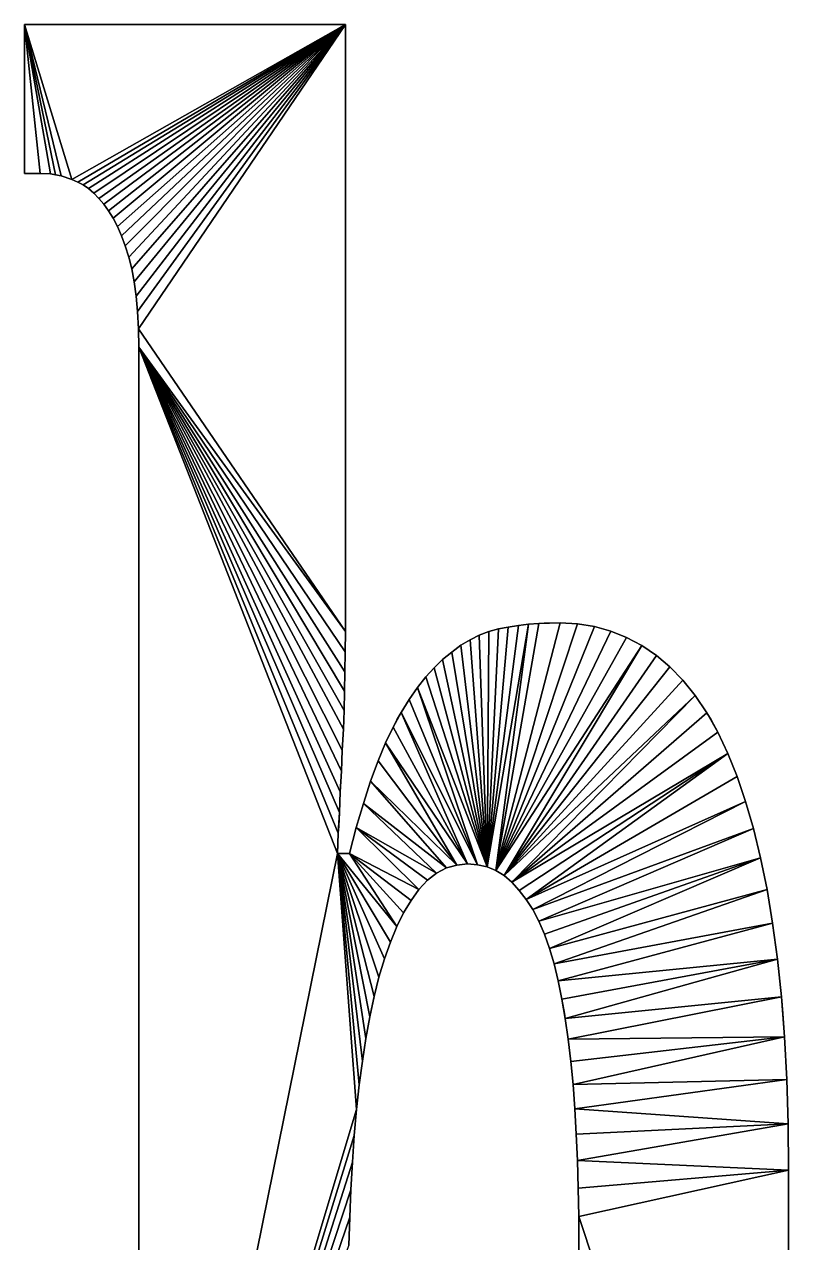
# Model space of a CAD drawing. Extents: x -29.1 to 29.1, y -25 to 25.
# Drawn here: x -12.053 to -9.387, y 6.368 to 10.619 of the extents above; entities that cross this region are included whole.
import ezdxf

# ---------------------------------------------------------------- set-up
doc = ezdxf.new("R2010")
doc.units = 0
doc.header["$MEASUREMENT"] = 0
doc.layers.add('ConstrLine', color=7, linetype='Continuous')
doc.layers.add('ObjLayer', color=2, linetype='Continuous')

msp = doc.modelspace()

# ---------------------------------------------------------------- linework, layer by layer
at = {"layer": 'ConstrLine'}
for points in [[(-10.933, 10.619, 5), (-12.053, 10.619, 5), (-11.887, 10.078, 5)], [(-11.944, 10.094, 5), (-12.053, 10.619, 5), (-11.962, 10.097, 5)], [(-12.053, 10.619, 5), (-12.053, 10.099, 5), (-11.998, 10.099, 5)], [(-11.998, 10.099, 5), (-11.962, 10.097, 5), (-12.053, 10.619, 5)], [(-11.944, 10.094, 5), (-11.925, 10.09, 5), (-12.053, 10.619, 5)], [(-11.925, 10.09, 5), (-11.887, 10.078, 5), (-12.053, 10.619, 5)], [(-12.053, 10.619, 4), (-12.053, 10.619, 5), (-10.933, 10.619, 5)], [(-12.053, 10.619, 4), (-10.933, 10.619, 5), (-10.933, 10.619, 4)], [(-12.053, 10.619, 4), (-12.053, 10.099, 4), (-12.053, 10.619, 5)], [(-12.053, 10.099, 4), (-12.053, 10.099, 5), (-12.053, 10.619, 5)], [(-11.887, 10.078, 5), (-11.867, 10.069, 5), (-10.933, 10.619, 5)], [(-11.848, 10.059, 5), (-10.933, 10.619, 5), (-11.867, 10.069, 5)], [(-11.848, 10.059, 5), (-11.829, 10.046, 5), (-10.933, 10.619, 5)], [(-11.811, 10.03, 5), (-10.933, 10.619, 5), (-11.829, 10.046, 5)], [(-11.793, 10.012, 5), (-10.933, 10.619, 5), (-11.811, 10.03, 5)], [(-11.793, 10.012, 5), (-11.776, 9.992, 5), (-10.933, 10.619, 5)], [(-11.759, 9.969, 5), (-10.933, 10.619, 5), (-11.776, 9.992, 5)], [(-11.743, 9.943, 5), (-10.933, 10.619, 5), (-11.759, 9.969, 5)], [(-11.743, 9.943, 5), (-11.728, 9.914, 5), (-10.933, 10.619, 5)], [(-11.728, 9.914, 5), (-11.714, 9.881, 5), (-10.933, 10.619, 5)], [(-11.714, 9.881, 5), (-11.701, 9.846, 5), (-10.933, 10.619, 5)], [(-11.701, 9.846, 5), (-11.689, 9.807, 5), (-10.933, 10.619, 5)], [(-11.689, 9.807, 5), (-11.678, 9.766, 5), (-10.933, 10.619, 5)], [(-11.678, 9.766, 5), (-11.67, 9.721, 5), (-10.933, 10.619, 5)], [(-11.67, 9.721, 5), (-11.663, 9.671, 5), (-10.933, 10.619, 5)], [(-11.663, 9.671, 5), (-11.658, 9.617, 5), (-10.933, 10.619, 5)], [(-11.658, 9.617, 5), (-11.655, 9.557, 5), (-10.933, 10.619, 5)], [(-10.933, 8.501, 5), (-10.933, 10.619, 5), (-11.655, 9.557, 5)], [(-10.933, 8.501, 4), (-10.933, 10.619, 4), (-10.933, 8.501, 5)], [(-10.933, 10.619, 5), (-10.933, 8.501, 5), (-10.933, 10.619, 4)], [(-12.053, 10.099, 4), (-11.998, 10.099, 4), (-11.998, 10.099, 5)], [(-12.053, 10.099, 4), (-11.998, 10.099, 5), (-12.053, 10.099, 5)], [(-11.998, 10.099, 4), (-11.962, 10.097, 4), (-11.962, 10.097, 5)], [(-11.998, 10.099, 4), (-11.962, 10.097, 5), (-11.998, 10.099, 5)], [(-11.962, 10.097, 4), (-11.944, 10.094, 4), (-11.944, 10.094, 5)], [(-11.962, 10.097, 4), (-11.944, 10.094, 5), (-11.962, 10.097, 5)], [(-11.944, 10.094, 4), (-11.925, 10.09, 4), (-11.925, 10.09, 5)], [(-11.944, 10.094, 4), (-11.925, 10.09, 5), (-11.944, 10.094, 5)], [(-11.925, 10.09, 4), (-11.887, 10.078, 4), (-11.887, 10.078, 5)], [(-11.925, 10.09, 4), (-11.887, 10.078, 5), (-11.925, 10.09, 5)], [(-11.887, 10.078, 4), (-11.867, 10.069, 4), (-11.867, 10.069, 5)], [(-11.887, 10.078, 4), (-11.867, 10.069, 5), (-11.887, 10.078, 5)], [(-11.867, 10.069, 4), (-11.848, 10.059, 4), (-11.848, 10.059, 5)], [(-11.867, 10.069, 4), (-11.848, 10.059, 5), (-11.867, 10.069, 5)], [(-11.848, 10.059, 4), (-11.829, 10.046, 4), (-11.829, 10.046, 5)], [(-11.848, 10.059, 4), (-11.829, 10.046, 5), (-11.848, 10.059, 5)], [(-11.829, 10.046, 4), (-11.811, 10.03, 4), (-11.811, 10.03, 5)], [(-11.829, 10.046, 4), (-11.811, 10.03, 5), (-11.829, 10.046, 5)], [(-11.811, 10.03, 4), (-11.793, 10.012, 4), (-11.793, 10.012, 5)], [(-11.811, 10.03, 4), (-11.793, 10.012, 5), (-11.811, 10.03, 5)], [(-11.793, 10.012, 4), (-11.776, 9.992, 4), (-11.776, 9.992, 5)], [(-11.793, 10.012, 4), (-11.776, 9.992, 5), (-11.793, 10.012, 5)], [(-11.776, 9.992, 4), (-11.759, 9.969, 4), (-11.759, 9.969, 5)], [(-11.776, 9.992, 4), (-11.759, 9.969, 5), (-11.776, 9.992, 5)], [(-11.759, 9.969, 4), (-11.743, 9.943, 4), (-11.743, 9.943, 5)], [(-11.759, 9.969, 4), (-11.743, 9.943, 5), (-11.759, 9.969, 5)], [(-11.743, 9.943, 4), (-11.728, 9.914, 4), (-11.728, 9.914, 5)], [(-11.743, 9.943, 4), (-11.728, 9.914, 5), (-11.743, 9.943, 5)], [(-11.728, 9.914, 4), (-11.714, 9.881, 4), (-11.714, 9.881, 5)], [(-11.728, 9.914, 4), (-11.714, 9.881, 5), (-11.728, 9.914, 5)], [(-11.714, 9.881, 4), (-11.701, 9.846, 4), (-11.701, 9.846, 5)], [(-11.714, 9.881, 4), (-11.701, 9.846, 5), (-11.714, 9.881, 5)], [(-11.701, 9.846, 4), (-11.689, 9.807, 4), (-11.689, 9.807, 5)], [(-11.701, 9.846, 4), (-11.689, 9.807, 5), (-11.701, 9.846, 5)], [(-11.689, 9.807, 4), (-11.678, 9.766, 4), (-11.678, 9.766, 5)], [(-11.689, 9.807, 4), (-11.678, 9.766, 5), (-11.689, 9.807, 5)], [(-11.678, 9.766, 4), (-11.67, 9.721, 4), (-11.67, 9.721, 5)], [(-11.678, 9.766, 4), (-11.67, 9.721, 5), (-11.678, 9.766, 5)], [(-11.67, 9.721, 4), (-11.663, 9.671, 4), (-11.663, 9.671, 5)], [(-11.67, 9.721, 4), (-11.663, 9.671, 5), (-11.67, 9.721, 5)], [(-11.663, 9.671, 4), (-11.658, 9.617, 4), (-11.658, 9.617, 5)], [(-11.663, 9.671, 4), (-11.658, 9.617, 5), (-11.663, 9.671, 5)], [(-11.658, 9.617, 4), (-11.655, 9.557, 4), (-11.655, 9.557, 5)], [(-11.658, 9.617, 4), (-11.655, 9.557, 5), (-11.658, 9.617, 5)], [(-11.655, 9.557, 5), (-11.654, 9.493, 5), (-10.933, 8.501, 5)], [(-11.655, 9.557, 4), (-11.654, 9.493, 4), (-11.654, 9.493, 5)], [(-11.655, 9.557, 4), (-11.654, 9.493, 5), (-11.655, 9.557, 5)], [(-10.934, 8.43, 5), (-10.933, 8.501, 5), (-11.654, 9.493, 5)], [(-11.654, 4.304, 5), (-10.961, 7.726, 5), (-11.654, 9.493, 5)], [(-10.935, 8.36, 5), (-10.934, 8.43, 5), (-11.654, 9.493, 5)], [(-10.936, 8.292, 5), (-10.935, 8.36, 5), (-11.654, 9.493, 5)], [(-10.944, 8.087, 5), (-10.94, 8.16, 5), (-11.654, 9.493, 5)], [(-10.94, 8.16, 5), (-10.938, 8.225, 5), (-11.654, 9.493, 5)], [(-10.938, 8.225, 5), (-10.936, 8.292, 5), (-11.654, 9.493, 5)], [(-10.958, 7.797, 5), (-10.954, 7.869, 5), (-11.654, 9.493, 5)], [(-10.954, 7.869, 5), (-10.951, 7.941, 5), (-11.654, 9.493, 5)], [(-10.951, 7.941, 5), (-10.947, 8.014, 5), (-11.654, 9.493, 5)], [(-10.947, 8.014, 5), (-10.944, 8.087, 5), (-11.654, 9.493, 5)], [(-10.958, 7.797, 5), (-11.654, 9.493, 5), (-10.961, 7.726, 5)], [(-11.654, 9.493, 4), (-11.654, 4.304, 4), (-11.654, 9.493, 5)], [(-11.654, 4.304, 4), (-11.654, 4.304, 5), (-11.654, 9.493, 5)], [(-10.294, 8.526, 5), (-10.329, 8.522, 5), (-10.439, 7.68, 5)], [(-10.439, 7.68, 5), (-10.408, 7.667, 5), (-10.294, 8.526, 5)], [(-10.329, 8.522, 5), (-10.365, 8.516, 5), (-10.439, 7.68, 5)], [(-10.365, 8.516, 5), (-10.399, 8.51, 5), (-10.439, 7.68, 5)], [(-10.399, 8.51, 5), (-10.433, 8.501, 5), (-10.439, 7.68, 5)], [(-10.399, 8.51, 5), (-10.399, 8.51, 4), (-10.433, 8.501, 5)], [(-10.433, 8.501, 4), (-10.433, 8.501, 5), (-10.399, 8.51, 4)], [(-10.123, 8.528, 5), (-10.184, 8.531, 5), (-10.408, 7.667, 5)], [(-10.184, 8.531, 5), (-10.258, 8.529, 5), (-10.408, 7.667, 5)], [(-10.258, 8.529, 5), (-10.294, 8.526, 5), (-10.408, 7.667, 5)], [(-10.123, 8.528, 5), (-10.408, 7.667, 5), (-10.064, 8.518, 5)], [(-10.064, 8.518, 5), (-10.408, 7.667, 5), (-10.007, 8.502, 5)], [(-10.007, 8.502, 5), (-10.408, 7.667, 5), (-9.952, 8.48, 5)], [(-10.365, 8.516, 4), (-10.399, 8.51, 4), (-10.365, 8.516, 5)], [(-10.399, 8.51, 5), (-10.365, 8.516, 5), (-10.399, 8.51, 4)], [(-10.329, 8.522, 5), (-10.329, 8.522, 4), (-10.365, 8.516, 5)], [(-10.365, 8.516, 4), (-10.365, 8.516, 5), (-10.329, 8.522, 4)], [(-10.329, 8.522, 5), (-10.294, 8.526, 5), (-10.329, 8.522, 4)], [(-10.329, 8.522, 4), (-10.294, 8.526, 5), (-10.294, 8.526, 4)], [(-10.294, 8.526, 5), (-10.258, 8.529, 5), (-10.258, 8.529, 4)], [(-10.294, 8.526, 4), (-10.294, 8.526, 5), (-10.258, 8.529, 4)], [(-10.258, 8.529, 5), (-10.184, 8.531, 5), (-10.24, 8.5295, 4)], [(-10.258, 8.529, 5), (-10.24, 8.5295, 4), (-10.258, 8.529, 4)], [(-10.184, 8.531, 4), (-10.24, 8.5295, 4), (-10.184, 8.531, 5)], [(-10.184, 8.531, 4), (-10.184, 8.531, 5), (-10.123, 8.528, 5)], [(-10.184, 8.531, 4), (-10.123, 8.528, 5), (-10.123, 8.528, 4)], [(-10.123, 8.528, 4), (-10.123, 8.528, 5), (-10.064, 8.518, 5)], [(-10.123, 8.528, 4), (-10.064, 8.518, 5), (-10.064, 8.518, 4)], [(-10.064, 8.518, 4), (-10.064, 8.518, 5), (-10.007, 8.502, 5)], [(-10.064, 8.518, 4), (-10.007, 8.502, 5), (-10.007, 8.502, 4)], [(-10.007, 8.502, 4), (-10.007, 8.502, 5), (-9.952, 8.48, 5)], [(-10.007, 8.502, 4), (-9.952, 8.48, 5), (-9.952, 8.48, 4)], [(-10.933, 8.501, 4), (-10.933, 8.501, 5), (-10.934, 8.43, 5)], [(-10.933, 8.501, 4), (-10.934, 8.43, 5), (-10.934, 8.43, 4)], [(-10.498, 8.472, 5), (-10.53, 8.453, 5), (-10.439, 7.68, 5)], [(-10.498, 8.472, 5), (-10.498, 8.472, 4), (-10.53, 8.453, 5)], [(-10.53, 8.453, 4), (-10.53, 8.453, 5), (-10.498, 8.472, 4)], [(-10.466, 8.488, 5), (-10.498, 8.472, 5), (-10.439, 7.68, 5)], [(-10.466, 8.488, 5), (-10.496, 8.473, 4), (-10.498, 8.472, 5)], [(-10.498, 8.472, 4), (-10.498, 8.472, 5), (-10.496, 8.473, 4)], [(-10.496, 8.473, 4), (-10.466, 8.488, 5), (-10.466, 8.488, 4)], [(-10.433, 8.501, 5), (-10.466, 8.488, 5), (-10.439, 7.68, 5)], [(-10.433, 8.501, 4), (-10.466, 8.488, 4), (-10.433, 8.501, 5)], [(-10.466, 8.488, 5), (-10.433, 8.501, 5), (-10.466, 8.488, 4)], [(-9.952, 8.48, 5), (-10.408, 7.667, 5), (-9.899, 8.452, 5)], [(-9.952, 8.48, 4), (-9.952, 8.48, 5), (-9.899, 8.452, 5)], [(-9.952, 8.48, 4), (-9.899, 8.452, 5), (-9.899, 8.452, 4)], [(-10.934, 8.43, 4), (-10.934, 8.43, 5), (-10.935, 8.36, 5)], [(-10.934, 8.43, 4), (-10.935, 8.36, 5), (-10.935, 8.36, 4)], [(-10.562, 8.429, 5), (-10.594, 8.403, 5), (-10.439, 7.68, 5)], [(-10.562, 8.429, 5), (-10.562, 8.429, 4), (-10.594, 8.403, 5)], [(-10.594, 8.403, 4), (-10.594, 8.403, 5), (-10.562, 8.429, 4)], [(-10.53, 8.453, 5), (-10.562, 8.429, 5), (-10.439, 7.68, 5)], [(-10.562, 8.429, 4), (-10.562, 8.429, 5), (-10.53, 8.453, 5)], [(-10.562, 8.429, 4), (-10.53, 8.453, 5), (-10.53, 8.453, 4)], [(-10.379, 7.649, 5), (-9.899, 8.452, 5), (-10.408, 7.667, 5)], [(-9.899, 8.452, 5), (-10.379, 7.649, 5), (-9.848, 8.417, 5)], [(-9.848, 8.417, 5), (-10.379, 7.649, 5), (-9.801, 8.378, 5)], [(-9.899, 8.452, 4), (-9.899, 8.452, 5), (-9.848, 8.417, 5)], [(-9.899, 8.452, 4), (-9.848, 8.417, 5), (-9.848, 8.417, 4)], [(-9.848, 8.417, 4), (-9.848, 8.417, 5), (-9.801, 8.378, 5)], [(-9.848, 8.417, 4), (-9.801, 8.378, 5), (-9.801, 8.378, 4)], [(-10.623, 8.374, 5), (-10.653, 8.342, 5), (-10.439, 7.68, 5)], [(-10.623, 8.374, 5), (-10.653, 8.342, 4), (-10.653, 8.342, 5)], [(-10.623, 8.374, 4), (-10.653, 8.342, 4), (-10.623, 8.374, 5)], [(-10.594, 8.403, 5), (-10.623, 8.374, 5), (-10.439, 7.68, 5)], [(-10.623, 8.374, 5), (-10.594, 8.403, 5), (-10.594, 8.403, 4)], [(-10.623, 8.374, 5), (-10.594, 8.403, 4), (-10.623, 8.374, 4)], [(-9.801, 8.378, 5), (-10.379, 7.649, 5), (-9.756, 8.331, 5)], [(-9.801, 8.378, 4), (-9.801, 8.378, 5), (-9.756, 8.331, 5)], [(-9.801, 8.378, 4), (-9.756, 8.331, 5), (-9.756, 8.331, 4)], [(-10.935, 8.36, 4), (-10.935, 8.36, 5), (-10.936, 8.292, 5)], [(-10.935, 8.36, 4), (-10.936, 8.292, 5), (-10.936, 8.292, 4)], [(-10.653, 8.342, 5), (-10.682, 8.305, 5), (-10.439, 7.68, 5)], [(-10.682, 8.305, 5), (-10.653, 8.342, 5), (-10.682, 8.305, 4)], [(-10.653, 8.342, 5), (-10.653, 8.342, 4), (-10.682, 8.305, 4)], [(-9.756, 8.331, 5), (-10.379, 7.649, 5), (-9.713, 8.278, 5)], [(-9.756, 8.331, 4), (-9.756, 8.331, 5), (-9.713, 8.278, 5)], [(-9.756, 8.331, 4), (-9.713, 8.278, 5), (-9.713, 8.278, 4)], [(-10.936, 8.292, 4), (-10.936, 8.292, 5), (-10.938, 8.225, 5)], [(-10.936, 8.292, 4), (-10.938, 8.225, 5), (-10.938, 8.225, 4)], [(-10.682, 8.305, 5), (-10.711, 8.263, 5), (-10.472, 7.687, 5)], [(-10.682, 8.305, 4), (-10.711, 8.263, 5), (-10.682, 8.305, 5)], [(-10.711, 8.263, 5), (-10.682, 8.305, 4), (-10.711, 8.263, 4)], [(-10.472, 7.687, 5), (-10.439, 7.68, 5), (-10.682, 8.305, 5)], [(-10.711, 8.263, 5), (-10.739, 8.218, 5), (-10.472, 7.687, 5)], [(-10.711, 8.263, 5), (-10.711, 8.263, 4), (-10.739, 8.218, 5)], [(-10.711, 8.263, 4), (-10.739, 8.218, 4), (-10.739, 8.218, 5)], [(-10.379, 7.649, 5), (-10.352, 7.626, 5), (-9.713, 8.278, 5)], [(-9.672, 8.217, 5), (-9.713, 8.278, 5), (-10.352, 7.626, 5)], [(-9.713, 8.278, 4), (-9.713, 8.278, 5), (-9.672, 8.217, 5)], [(-9.713, 8.278, 4), (-9.672, 8.217, 5), (-9.672, 8.217, 4)], [(-10.938, 8.225, 5), (-10.94, 8.16, 5), (-10.939, 8.192, 4)], [(-10.938, 8.225, 4), (-10.938, 8.225, 5), (-10.939, 8.192, 4)], [(-10.739, 8.218, 5), (-10.767, 8.167, 5), (-10.507, 7.69, 5)], [(-10.739, 8.218, 5), (-10.7533, 8.192, 4), (-10.767, 8.167, 5)], [(-10.739, 8.218, 4), (-10.7533, 8.192, 4), (-10.739, 8.218, 5)], [(-10.752, 8.1943, 4), (-10.7533, 8.192, 4), (-10.739, 8.218, 4)], [(-10.7533, 8.192, 4), (-10.752, 8.1943, 4), (-10.739, 8.218, 4)], [(-10.507, 7.69, 5), (-10.472, 7.687, 5), (-10.739, 8.218, 5)], [(-9.634, 8.15, 5), (-9.672, 8.217, 5), (-10.352, 7.626, 5)], [(-9.672, 8.217, 4), (-9.672, 8.217, 5), (-9.6578, 8.192, 4)], [(-9.672, 8.217, 5), (-9.634, 8.15, 5), (-9.6578, 8.192, 4)], [(-10.94, 8.16, 4), (-10.939, 8.192, 4), (-10.94, 8.16, 5)], [(-10.767, 8.167, 5), (-10.793, 8.112, 5), (-10.507, 7.69, 5)], [(-10.767, 8.167, 4), (-10.793, 8.112, 4), (-10.793, 8.112, 5)], [(-10.767, 8.167, 4), (-10.793, 8.112, 5), (-10.767, 8.167, 5)], [(-10.767, 8.167, 4), (-10.767, 8.167, 5), (-10.7533, 8.192, 4)], [(-9.634, 8.15, 4), (-9.6578, 8.192, 4), (-9.634, 8.15, 5)], [(-10.94, 8.16, 4), (-10.94, 8.16, 5), (-10.944, 8.087, 5)], [(-10.94, 8.16, 4), (-10.944, 8.087, 5), (-10.944, 8.087, 4)], [(-9.599, 8.075, 5), (-9.634, 8.15, 5), (-10.352, 7.626, 5)], [(-9.634, 8.15, 4), (-9.634, 8.15, 5), (-9.599, 8.075, 5)], [(-9.634, 8.15, 4), (-9.599, 8.075, 5), (-9.599, 8.075, 4)], [(-10.944, 8.087, 4), (-10.944, 8.087, 5), (-10.947, 8.014, 5)], [(-10.944, 8.087, 4), (-10.947, 8.014, 5), (-10.947, 8.014, 4)], [(-10.793, 8.112, 5), (-10.819, 8.049, 5), (-10.545, 7.686, 5)], [(-10.793, 8.112, 4), (-10.819, 8.049, 4), (-10.819, 8.049, 5)], [(-10.793, 8.112, 4), (-10.819, 8.049, 5), (-10.793, 8.112, 5)], [(-10.545, 7.686, 5), (-10.507, 7.69, 5), (-10.793, 8.112, 5)], [(-10.819, 8.049, 5), (-10.845, 7.979, 5), (-10.545, 7.686, 5)], [(-10.819, 8.049, 4), (-10.845, 7.979, 4), (-10.845, 7.979, 5)], [(-10.819, 8.049, 4), (-10.845, 7.979, 5), (-10.819, 8.049, 5)], [(-10.352, 7.626, 5), (-10.327, 7.597, 5), (-9.599, 8.075, 5)], [(-10.327, 7.597, 5), (-10.302, 7.566, 5), (-9.599, 8.075, 5)], [(-9.566, 7.995, 5), (-9.599, 8.075, 5), (-10.302, 7.566, 5)], [(-9.599, 8.075, 4), (-9.599, 8.075, 5), (-9.566, 7.995, 5)], [(-9.599, 8.075, 4), (-9.566, 7.995, 5), (-9.566, 7.995, 4)], [(-10.947, 8.014, 4), (-10.947, 8.014, 5), (-10.951, 7.941, 5)], [(-10.947, 8.014, 4), (-10.951, 7.941, 5), (-10.951, 7.941, 4)], [(-9.537, 7.908, 5), (-9.566, 7.995, 5), (-10.302, 7.566, 5)], [(-9.566, 7.995, 4), (-9.566, 7.995, 5), (-9.537, 7.908, 5)], [(-9.566, 7.995, 4), (-9.537, 7.908, 5), (-9.537, 7.908, 4)], [(-10.845, 7.979, 5), (-10.87, 7.901, 5), (-10.581, 7.676, 5)], [(-10.845, 7.979, 4), (-10.87, 7.901, 4), (-10.87, 7.901, 5)], [(-10.845, 7.979, 4), (-10.87, 7.901, 5), (-10.845, 7.979, 5)], [(-10.581, 7.676, 5), (-10.545, 7.686, 5), (-10.845, 7.979, 5)], [(-10.951, 7.941, 4), (-10.951, 7.941, 5), (-10.954, 7.869, 5)], [(-10.951, 7.941, 4), (-10.954, 7.869, 5), (-10.954, 7.869, 4)], [(-10.302, 7.566, 5), (-10.279, 7.531, 5), (-9.537, 7.908, 5)], [(-9.509, 7.813, 5), (-9.537, 7.908, 5), (-10.279, 7.531, 5)], [(-9.537, 7.908, 4), (-9.537, 7.908, 5), (-9.509, 7.813, 5)], [(-9.537, 7.908, 4), (-9.509, 7.813, 5), (-9.509, 7.813, 4)], [(-10.958, 7.797, 5), (-10.9566, 7.8216, 4), (-10.954, 7.869, 5)], [(-10.954, 7.869, 4), (-10.954, 7.869, 5), (-10.9566, 7.8216, 4)], [(-10.87, 7.901, 5), (-10.895, 7.817, 5), (-10.615, 7.658, 5)], [(-10.87, 7.901, 4), (-10.895, 7.817, 4), (-10.895, 7.817, 5)], [(-10.87, 7.901, 4), (-10.895, 7.817, 5), (-10.87, 7.901, 5)], [(-10.615, 7.658, 5), (-10.581, 7.676, 5), (-10.87, 7.901, 5)], [(-10.958, 7.797, 5), (-10.958, 7.797, 4), (-10.9566, 7.8216, 4)], [(-10.958, 7.797, 5), (-10.961, 7.726, 5), (-10.9596, 7.7596, 4)], [(-10.958, 7.797, 4), (-10.958, 7.797, 5), (-10.9596, 7.7596, 4)], [(-10.919, 7.726, 5), (-10.677, 7.601, 5), (-10.895, 7.817, 5)], [(-10.895, 7.817, 4), (-10.919, 7.726, 4), (-10.919, 7.726, 5)], [(-10.895, 7.817, 4), (-10.919, 7.726, 5), (-10.895, 7.817, 5)], [(-10.677, 7.601, 5), (-10.647, 7.633, 5), (-10.895, 7.817, 5)], [(-10.647, 7.633, 5), (-10.615, 7.658, 5), (-10.895, 7.817, 5)], [(-10.279, 7.531, 5), (-10.258, 7.49, 5), (-9.509, 7.813, 5)], [(-9.485, 7.711, 5), (-9.509, 7.813, 5), (-10.258, 7.49, 5)], [(-9.509, 7.813, 4), (-9.509, 7.813, 5), (-9.485, 7.711, 5)], [(-9.509, 7.813, 4), (-9.485, 7.711, 5), (-9.485, 7.711, 4)], [(-10.961, 7.726, 4), (-10.9596, 7.7596, 4), (-10.961, 7.726, 5)], [(-10.961, 7.726, 5), (-11.654, 4.304, 5), (-10.894, 6.833, 5)], [(-10.919, 7.726, 5), (-10.961, 7.726, 5), (-10.754, 7.471, 5)], [(-10.776, 7.417, 5), (-10.754, 7.471, 5), (-10.961, 7.726, 5)], [(-10.797, 7.359, 5), (-10.776, 7.417, 5), (-10.961, 7.726, 5)], [(-10.862, 7.081, 5), (-10.848, 7.156, 5), (-10.961, 7.726, 5)], [(-10.848, 7.156, 5), (-10.833, 7.227, 5), (-10.961, 7.726, 5)], [(-10.833, 7.227, 5), (-10.816, 7.295, 5), (-10.961, 7.726, 5)], [(-10.816, 7.295, 5), (-10.797, 7.359, 5), (-10.961, 7.726, 5)], [(-10.874, 7.002, 5), (-10.862, 7.081, 5), (-10.961, 7.726, 5)], [(-10.885, 6.919, 5), (-10.874, 7.002, 5), (-10.961, 7.726, 5)], [(-10.894, 6.833, 5), (-10.885, 6.919, 5), (-10.961, 7.726, 5)], [(-10.961, 7.726, 4), (-10.961, 7.726, 5), (-10.919, 7.726, 4)], [(-10.961, 7.726, 5), (-10.919, 7.726, 5), (-10.919, 7.726, 4)], [(-10.704, 7.562, 5), (-10.677, 7.601, 5), (-10.919, 7.726, 5)], [(-10.73, 7.519, 5), (-10.704, 7.562, 5), (-10.919, 7.726, 5)], [(-10.73, 7.519, 5), (-10.919, 7.726, 5), (-10.754, 7.471, 5)], [(-10.258, 7.49, 5), (-10.239, 7.445, 5), (-9.485, 7.711, 5)], [(-10.239, 7.445, 5), (-10.221, 7.395, 5), (-9.485, 7.711, 5)], [(-9.462, 7.601, 5), (-9.485, 7.711, 5), (-10.221, 7.395, 5)], [(-9.485, 7.711, 4), (-9.485, 7.711, 5), (-9.462, 7.601, 5)], [(-9.485, 7.711, 4), (-9.462, 7.601, 5), (-9.462, 7.601, 4)], [(-10.647, 7.633, 4), (-10.615, 7.658, 4), (-10.615, 7.658, 5)], [(-10.647, 7.633, 4), (-10.615, 7.658, 5), (-10.647, 7.633, 5)], [(-10.615, 7.658, 4), (-10.581, 7.676, 4), (-10.581, 7.676, 5)], [(-10.615, 7.658, 4), (-10.581, 7.676, 5), (-10.615, 7.658, 5)], [(-10.5666, 7.68, 4), (-10.545, 7.686, 5), (-10.581, 7.676, 5)], [(-10.581, 7.676, 4), (-10.5666, 7.68, 4), (-10.581, 7.676, 5)], [(-10.5666, 7.68, 4), (-10.545, 7.686, 4), (-10.545, 7.686, 5)], [(-10.545, 7.686, 4), (-10.507, 7.69, 4), (-10.507, 7.69, 5)], [(-10.545, 7.686, 4), (-10.507, 7.69, 5), (-10.545, 7.686, 5)], [(-10.507, 7.69, 4), (-10.472, 7.687, 4), (-10.472, 7.687, 5)], [(-10.507, 7.69, 4), (-10.472, 7.687, 5), (-10.507, 7.69, 5)], [(-10.472, 7.687, 4), (-10.439, 7.68, 4), (-10.439, 7.68, 5)], [(-10.472, 7.687, 4), (-10.439, 7.68, 5), (-10.472, 7.687, 5)], [(-10.439, 7.68, 4), (-10.408, 7.667, 4), (-10.408, 7.667, 5)], [(-10.439, 7.68, 4), (-10.408, 7.667, 5), (-10.439, 7.68, 5)], [(-10.408, 7.667, 4), (-10.379, 7.649, 4), (-10.379, 7.649, 5)], [(-10.408, 7.667, 4), (-10.379, 7.649, 5), (-10.408, 7.667, 5)], [(-10.647, 7.633, 4), (-10.647, 7.633, 5), (-10.677, 7.601, 5)], [(-10.647, 7.633, 4), (-10.677, 7.601, 5), (-10.677, 7.601, 4)], [(-10.379, 7.649, 4), (-10.352, 7.626, 4), (-10.352, 7.626, 5)], [(-10.379, 7.649, 4), (-10.352, 7.626, 5), (-10.379, 7.649, 5)], [(-10.352, 7.626, 4), (-10.327, 7.597, 4), (-10.327, 7.597, 5)], [(-10.352, 7.626, 4), (-10.327, 7.597, 5), (-10.352, 7.626, 5)], [(-10.677, 7.601, 4), (-10.677, 7.601, 5), (-10.704, 7.562, 5)], [(-10.677, 7.601, 4), (-10.704, 7.562, 5), (-10.704, 7.562, 4)], [(-10.327, 7.597, 4), (-10.302, 7.566, 4), (-10.302, 7.566, 5)], [(-10.327, 7.597, 4), (-10.302, 7.566, 5), (-10.327, 7.597, 5)], [(-10.302, 7.566, 4), (-10.279, 7.531, 4), (-10.279, 7.531, 5)], [(-10.302, 7.566, 4), (-10.279, 7.531, 5), (-10.302, 7.566, 5)], [(-10.221, 7.395, 5), (-10.205, 7.341, 5), (-9.462, 7.601, 5)], [(-9.443, 7.483, 5), (-9.462, 7.601, 5), (-10.205, 7.341, 5)], [(-9.462, 7.601, 4), (-9.462, 7.601, 5), (-9.443, 7.483, 5)], [(-9.462, 7.601, 4), (-9.443, 7.483, 5), (-9.443, 7.483, 4)], [(-10.704, 7.562, 4), (-10.704, 7.562, 5), (-10.73, 7.519, 5)], [(-10.704, 7.562, 4), (-10.73, 7.519, 5), (-10.73, 7.519, 4)], [(-10.279, 7.531, 4), (-10.258, 7.49, 4), (-10.258, 7.49, 5)], [(-10.279, 7.531, 4), (-10.258, 7.49, 5), (-10.279, 7.531, 5)], [(-10.73, 7.519, 5), (-10.754, 7.471, 5), (-10.752, 7.475, 4)], [(-10.73, 7.519, 4), (-10.73, 7.519, 5), (-10.752, 7.475, 4)], [(-10.258, 7.49, 4), (-10.24, 7.4474, 4), (-10.258, 7.49, 5)], [(-10.24, 7.4474, 4), (-10.239, 7.445, 5), (-10.258, 7.49, 5)], [(-10.205, 7.341, 5), (-10.191, 7.282, 5), (-9.443, 7.483, 5)], [(-9.426, 7.358, 5), (-9.443, 7.483, 5), (-10.191, 7.282, 5)], [(-9.443, 7.483, 4), (-9.443, 7.483, 5), (-9.426, 7.358, 5)], [(-9.443, 7.483, 4), (-9.426, 7.358, 5), (-9.426, 7.358, 4)], [(-10.754, 7.471, 4), (-10.754, 7.471, 5), (-10.776, 7.417, 5)], [(-10.754, 7.471, 4), (-10.776, 7.417, 5), (-10.776, 7.417, 4)], [(-10.754, 7.471, 4), (-10.752, 7.475, 4), (-10.754, 7.471, 5)], [(-10.24, 7.4474, 4), (-10.239, 7.445, 4), (-10.239, 7.445, 5)], [(-10.239, 7.445, 4), (-10.221, 7.395, 4), (-10.221, 7.395, 5)], [(-10.239, 7.445, 4), (-10.221, 7.395, 5), (-10.239, 7.445, 5)], [(-10.776, 7.417, 4), (-10.776, 7.417, 5), (-10.797, 7.359, 5)], [(-10.776, 7.417, 4), (-10.797, 7.359, 5), (-10.797, 7.359, 4)], [(-10.797, 7.359, 4), (-10.797, 7.359, 5), (-10.816, 7.295, 5)], [(-10.797, 7.359, 4), (-10.816, 7.295, 5), (-10.816, 7.295, 4)], [(-10.221, 7.395, 4), (-10.205, 7.341, 4), (-10.205, 7.341, 5)], [(-10.221, 7.395, 4), (-10.205, 7.341, 5), (-10.221, 7.395, 5)], [(-10.191, 7.282, 5), (-10.178, 7.218, 5), (-9.426, 7.358, 5)], [(-10.178, 7.218, 5), (-10.166, 7.15, 5), (-9.426, 7.358, 5)], [(-9.412, 7.226, 5), (-9.426, 7.358, 5), (-10.166, 7.15, 5)], [(-9.426, 7.358, 4), (-9.426, 7.358, 5), (-9.412, 7.226, 5)], [(-9.426, 7.358, 4), (-9.412, 7.226, 5), (-9.412, 7.226, 4)], [(-10.205, 7.341, 4), (-10.191, 7.282, 4), (-10.191, 7.282, 5)], [(-10.205, 7.341, 4), (-10.191, 7.282, 5), (-10.205, 7.341, 5)], [(-10.816, 7.295, 4), (-10.816, 7.295, 5), (-10.833, 7.227, 5)], [(-10.816, 7.295, 4), (-10.833, 7.227, 5), (-10.833, 7.227, 4)], [(-10.191, 7.282, 4), (-10.178, 7.218, 4), (-10.178, 7.218, 5)], [(-10.191, 7.282, 4), (-10.178, 7.218, 5), (-10.191, 7.282, 5)], [(-10.833, 7.227, 5), (-10.848, 7.156, 5), (-10.8455, 7.168, 4)], [(-10.833, 7.227, 4), (-10.833, 7.227, 5), (-10.8455, 7.168, 4)], [(-10.166, 7.15, 5), (-10.156, 7.078, 5), (-9.412, 7.226, 5)], [(-9.401, 7.086, 5), (-9.412, 7.226, 5), (-10.156, 7.078, 5)], [(-9.412, 7.226, 4), (-9.412, 7.226, 5), (-9.4074, 7.168, 4)], [(-9.412, 7.226, 5), (-9.401, 7.086, 5), (-9.4074, 7.168, 4)], [(-10.178, 7.218, 4), (-10.1692, 7.168, 4), (-10.178, 7.218, 5)], [(-10.1692, 7.168, 4), (-10.166, 7.15, 5), (-10.178, 7.218, 5)], [(-10.848, 7.156, 4), (-10.848, 7.156, 5), (-10.862, 7.081, 5)], [(-10.848, 7.156, 4), (-10.862, 7.081, 5), (-10.862, 7.081, 4)], [(-10.848, 7.156, 4), (-10.8455, 7.168, 4), (-10.848, 7.156, 5)], [(-10.1692, 7.168, 4), (-10.166, 7.15, 4), (-10.166, 7.15, 5)], [(-10.166, 7.15, 4), (-10.156, 7.078, 4), (-10.156, 7.078, 5)], [(-10.166, 7.15, 4), (-10.156, 7.078, 5), (-10.166, 7.15, 5)], [(-9.401, 7.086, 4), (-9.4074, 7.168, 4), (-9.401, 7.086, 5)], [(-10.862, 7.081, 4), (-10.862, 7.081, 5), (-10.874, 7.002, 5)], [(-10.862, 7.081, 4), (-10.874, 7.002, 5), (-10.874, 7.002, 4)], [(-10.156, 7.078, 5), (-10.147, 7.001, 5), (-9.401, 7.086, 5)], [(-10.156, 7.078, 4), (-10.147, 7.001, 4), (-10.147, 7.001, 5)], [(-10.156, 7.078, 4), (-10.147, 7.001, 5), (-10.156, 7.078, 5)], [(-10.147, 7.001, 5), (-10.139, 6.92, 5), (-9.401, 7.086, 5)], [(-9.393, 6.938, 5), (-9.401, 7.086, 5), (-10.139, 6.92, 5)], [(-9.401, 7.086, 4), (-9.401, 7.086, 5), (-9.393, 6.938, 5)], [(-9.401, 7.086, 4), (-9.393, 6.938, 5), (-9.393, 6.938, 4)], [(-10.874, 7.002, 4), (-10.874, 7.002, 5), (-10.885, 6.919, 5)], [(-10.874, 7.002, 4), (-10.885, 6.919, 5), (-10.885, 6.919, 4)], [(-10.147, 7.001, 4), (-10.139, 6.92, 4), (-10.139, 6.92, 5)], [(-10.147, 7.001, 4), (-10.139, 6.92, 5), (-10.147, 7.001, 5)], [(-10.139, 6.92, 5), (-10.133, 6.835, 5), (-9.393, 6.938, 5)], [(-9.389, 6.783, 5), (-9.393, 6.938, 5), (-10.133, 6.835, 5)], [(-9.393, 6.938, 4), (-9.393, 6.938, 5), (-9.389, 6.783, 5)], [(-9.393, 6.938, 4), (-9.389, 6.783, 5), (-9.389, 6.783, 4)], [(-10.885, 6.919, 4), (-10.885, 6.919, 5), (-10.894, 6.833, 5)], [(-10.885, 6.919, 4), (-10.894, 6.833, 5), (-10.894, 6.833, 4)], [(-10.139, 6.92, 4), (-10.133, 6.835, 4), (-10.133, 6.835, 5)], [(-10.139, 6.92, 4), (-10.133, 6.835, 5), (-10.139, 6.92, 5)], [(-10.902, 6.742, 5), (-10.894, 6.833, 5), (-11.654, 4.304, 5)], [(-10.894, 6.833, 4), (-10.894, 6.833, 5), (-10.902, 6.742, 5)], [(-10.894, 6.833, 4), (-10.902, 6.742, 5), (-10.902, 6.742, 4)], [(-10.133, 6.835, 5), (-10.128, 6.747, 5), (-9.389, 6.783, 5)], [(-10.133, 6.835, 4), (-10.128, 6.747, 4), (-10.128, 6.747, 5)], [(-10.133, 6.835, 4), (-10.128, 6.747, 5), (-10.133, 6.835, 5)], [(-10.128, 6.747, 5), (-10.124, 6.655, 5), (-9.389, 6.783, 5)], [(-9.387, 6.621, 5), (-9.389, 6.783, 5), (-10.124, 6.655, 5)], [(-9.389, 6.783, 4), (-9.389, 6.783, 5), (-9.387, 6.621, 5)], [(-9.389, 6.783, 4), (-9.387, 6.621, 5), (-9.387, 6.621, 4)], [(-10.908, 6.649, 5), (-10.902, 6.742, 5), (-11.654, 4.304, 5)], [(-10.902, 6.742, 4), (-10.902, 6.742, 5), (-10.908, 6.649, 5)], [(-10.902, 6.742, 4), (-10.908, 6.649, 5), (-10.908, 6.649, 4)], [(-10.128, 6.747, 4), (-10.124, 6.655, 4), (-10.124, 6.655, 5)], [(-10.128, 6.747, 4), (-10.124, 6.655, 5), (-10.128, 6.747, 5)], [(-10.908, 6.649, 5), (-11.654, 4.304, 5), (-10.914, 6.553, 5)], [(-10.908, 6.649, 4), (-10.908, 6.649, 5), (-10.914, 6.553, 5)], [(-10.908, 6.649, 4), (-10.914, 6.553, 5), (-10.914, 6.553, 4)], [(-10.124, 6.655, 5), (-10.121, 6.559, 5), (-9.387, 6.621, 5)], [(-10.124, 6.655, 4), (-10.121, 6.559, 4), (-10.121, 6.559, 5)], [(-10.124, 6.655, 4), (-10.121, 6.559, 5), (-10.124, 6.655, 5)], [(-10.121, 6.559, 5), (-10.119, 6.46, 5), (-9.387, 6.621, 5)], [(-9.387, 4.25, 5), (-9.387, 6.621, 5), (-10.119, 6.46, 5)], [(-9.387, 6.621, 4), (-9.387, 6.621, 5), (-9.387, 4.25, 4)], [(-9.387, 6.621, 5), (-9.387, 4.25, 5), (-9.387, 4.25, 4)], [(-10.918, 6.457, 5), (-10.914, 6.553, 5), (-11.654, 4.304, 5)], [(-10.914, 6.553, 4), (-10.914, 6.553, 5), (-10.918, 6.457, 5)], [(-10.914, 6.553, 4), (-10.918, 6.457, 5), (-10.918, 6.457, 4)], [(-10.121, 6.559, 4), (-10.119, 6.46, 4), (-10.119, 6.46, 5)], [(-10.121, 6.559, 4), (-10.119, 6.46, 5), (-10.121, 6.559, 5)], [(-10.921, 6.359, 5), (-10.918, 6.457, 5), (-11.654, 4.304, 5)], [(-10.918, 6.457, 4), (-10.918, 6.457, 5), (-10.921, 6.359, 5)], [(-10.918, 6.457, 4), (-10.921, 6.359, 5), (-10.921, 6.359, 4)], [(-10.119, 6.46, 5), (-10.119, 3.1, 5), (-9.387, 4.25, 5)], [(-10.119, 3.1, 4), (-10.119, 6.46, 5), (-10.119, 6.46, 4)], [(-10.119, 3.1, 4), (-10.119, 3.1, 5), (-10.119, 6.46, 5)]]:
    msp.add_3dface(points, dxfattribs=at)
at = {"layer": 'ObjLayer'}
for p, q in [((-12.053, 10.099, 5), (-12.053, 10.619, 5)), ((-12.053, 10.619, 5), (-10.933, 10.619, 5)), ((-10.933, 10.619, 5), (-10.933, 8.501, 5)), ((-11.998, 10.099, 5), (-12.053, 10.099, 5)), ((-11.962, 10.097, 5), (-11.998, 10.099, 5)), ((-11.944, 10.094, 5), (-11.962, 10.097, 5)), ((-11.925, 10.09, 5), (-11.944, 10.094, 5)), ((-11.887, 10.078, 5), (-11.925, 10.09, 5)), ((-11.867, 10.069, 5), (-11.887, 10.078, 5)), ((-11.848, 10.059, 5), (-11.867, 10.069, 5)), ((-11.829, 10.046, 5), (-11.848, 10.059, 5)), ((-11.811, 10.03, 5), (-11.829, 10.046, 5)), ((-11.793, 10.012, 5), (-11.811, 10.03, 5)), ((-11.776, 9.992, 5), (-11.793, 10.012, 5)), ((-11.759, 9.969, 5), (-11.776, 9.992, 5)), ((-11.743, 9.943, 5), (-11.759, 9.969, 5)), ((-11.728, 9.914, 5), (-11.743, 9.943, 5)), ((-11.714, 9.881, 5), (-11.728, 9.914, 5)), ((-11.701, 9.846, 5), (-11.714, 9.881, 5)), ((-11.689, 9.807, 5), (-11.701, 9.846, 5)), ((-11.678, 9.766, 5), (-11.689, 9.807, 5)), ((-11.67, 9.721, 5), (-11.678, 9.766, 5)), ((-11.663, 9.671, 5), (-11.67, 9.721, 5)), ((-11.658, 9.617, 5), (-11.663, 9.671, 5)), ((-11.655, 9.557, 5), (-11.658, 9.617, 5)), ((-11.654, 9.493, 5), (-11.655, 9.557, 5)), ((-11.654, 4.304, 5), (-11.654, 9.493, 5)), ((-10.433, 8.501, 5), (-10.399, 8.51, 5)), ((-10.399, 8.51, 5), (-10.365, 8.516, 5)), ((-10.365, 8.516, 5), (-10.329, 8.522, 5)), ((-10.329, 8.522, 5), (-10.294, 8.526, 5)), ((-10.294, 8.526, 5), (-10.258, 8.529, 5)), ((-10.258, 8.529, 5), (-10.184, 8.531, 5)), ((-10.184, 8.531, 5), (-10.123, 8.528, 5)), ((-10.123, 8.528, 5), (-10.064, 8.518, 5)), ((-10.064, 8.518, 5), (-10.007, 8.502, 5)), ((-10.007, 8.502, 5), (-9.952, 8.48, 5)), ((-10.933, 8.501, 5), (-10.934, 8.43, 5)), ((-10.53, 8.453, 5), (-10.498, 8.472, 5)), ((-10.498, 8.472, 5), (-10.466, 8.488, 5)), ((-10.466, 8.488, 5), (-10.433, 8.501, 5)), ((-9.952, 8.48, 5), (-9.899, 8.452, 5)), ((-10.934, 8.43, 5), (-10.935, 8.36, 5)), ((-10.594, 8.403, 5), (-10.562, 8.429, 5)), ((-10.562, 8.429, 5), (-10.53, 8.453, 5)), ((-9.899, 8.452, 5), (-9.848, 8.417, 5)), ((-9.848, 8.417, 5), (-9.801, 8.378, 5)), ((-10.653, 8.342, 5), (-10.623, 8.374, 5)), ((-10.623, 8.374, 5), (-10.594, 8.403, 5)), ((-9.801, 8.378, 5), (-9.756, 8.331, 5)), ((-10.935, 8.36, 5), (-10.936, 8.292, 5)), ((-10.682, 8.305, 5), (-10.653, 8.342, 5)), ((-9.756, 8.331, 5), (-9.713, 8.278, 5)), ((-10.936, 8.292, 5), (-10.938, 8.225, 5)), ((-10.711, 8.263, 5), (-10.682, 8.305, 5)), ((-10.739, 8.218, 5), (-10.711, 8.263, 5)), ((-9.713, 8.278, 5), (-9.672, 8.217, 5)), ((-10.938, 8.225, 5), (-10.94, 8.16, 5)), ((-10.767, 8.167, 5), (-10.739, 8.218, 5)), ((-9.672, 8.217, 5), (-9.634, 8.15, 5)), ((-10.793, 8.112, 5), (-10.767, 8.167, 5)), ((-10.94, 8.16, 5), (-10.944, 8.087, 5)), ((-9.634, 8.15, 5), (-9.599, 8.075, 5)), ((-10.944, 8.087, 5), (-10.947, 8.014, 5)), ((-10.819, 8.049, 5), (-10.793, 8.112, 5)), ((-10.845, 7.979, 5), (-10.819, 8.049, 5)), ((-9.599, 8.075, 5), (-9.566, 7.995, 5)), ((-10.947, 8.014, 5), (-10.951, 7.941, 5)), ((-9.566, 7.995, 5), (-9.537, 7.908, 5)), ((-10.87, 7.901, 5), (-10.845, 7.979, 5)), ((-10.951, 7.941, 5), (-10.954, 7.869, 5)), ((-9.537, 7.908, 5), (-9.509, 7.813, 5)), ((-10.954, 7.869, 5), (-10.958, 7.797, 5)), ((-10.895, 7.817, 5), (-10.87, 7.901, 5)), ((-10.958, 7.797, 5), (-10.9619, 7.726, 5)), ((-10.919, 7.726, 5), (-10.895, 7.817, 5)), ((-9.509, 7.813, 5), (-9.485, 7.711, 5)), ((-10.9619, 7.726, 5), (-10.919, 7.726, 5)), ((-9.485, 7.711, 5), (-9.462, 7.601, 5)), ((-10.615, 7.658, 5), (-10.647, 7.633, 5)), ((-10.581, 7.676, 5), (-10.615, 7.658, 5)), ((-10.545, 7.686, 5), (-10.581, 7.676, 5)), ((-10.507, 7.69, 5), (-10.545, 7.686, 5)), ((-10.472, 7.687, 5), (-10.507, 7.69, 5)), ((-10.439, 7.68, 5), (-10.472, 7.687, 5)), ((-10.408, 7.667, 5), (-10.439, 7.68, 5)), ((-10.379, 7.649, 5), (-10.408, 7.667, 5)), ((-10.647, 7.633, 5), (-10.677, 7.601, 5)), ((-10.352, 7.626, 5), (-10.379, 7.649, 5)), ((-10.327, 7.597, 5), (-10.352, 7.626, 5)), ((-10.677, 7.601, 5), (-10.704, 7.562, 5)), ((-10.302, 7.566, 5), (-10.327, 7.597, 5)), ((-10.279, 7.531, 5), (-10.302, 7.566, 5)), ((-9.462, 7.601, 5), (-9.443, 7.483, 5)), ((-10.704, 7.562, 5), (-10.73, 7.519, 5)), ((-10.258, 7.49, 5), (-10.279, 7.531, 5)), ((-10.73, 7.519, 5), (-10.754, 7.471, 5)), ((-10.239, 7.445, 5), (-10.258, 7.49, 5)), ((-9.443, 7.483, 5), (-9.426, 7.358, 5)), ((-10.754, 7.471, 5), (-10.776, 7.417, 5)), ((-10.221, 7.395, 5), (-10.239, 7.445, 5)), ((-10.776, 7.417, 5), (-10.797, 7.359, 5)), ((-10.797, 7.359, 5), (-10.816, 7.295, 5)), ((-10.205, 7.341, 5), (-10.221, 7.395, 5)), ((-9.426, 7.358, 5), (-9.412, 7.226, 5)), ((-10.191, 7.282, 5), (-10.205, 7.341, 5)), ((-10.816, 7.295, 5), (-10.833, 7.227, 5)), ((-10.178, 7.218, 5), (-10.191, 7.282, 5)), ((-10.833, 7.227, 5), (-10.848, 7.156, 5)), ((-9.412, 7.226, 5), (-9.401, 7.086, 5)), ((-10.166, 7.15, 5), (-10.178, 7.218, 5)), ((-10.848, 7.156, 5), (-10.862, 7.081, 5)), ((-10.156, 7.078, 5), (-10.166, 7.15, 5)), ((-10.862, 7.081, 5), (-10.874, 7.002, 5)), ((-10.147, 7.001, 5), (-10.156, 7.078, 5)), ((-9.401, 7.086, 5), (-9.393, 6.938, 5)), ((-10.874, 7.002, 5), (-10.885, 6.919, 5)), ((-10.139, 6.92, 5), (-10.147, 7.001, 5)), ((-9.393, 6.938, 5), (-9.389, 6.783, 5)), ((-10.885, 6.919, 5), (-10.894, 6.833, 5)), ((-10.133, 6.835, 5), (-10.139, 6.92, 5)), ((-10.894, 6.833, 5), (-10.902, 6.742, 5)), ((-10.128, 6.747, 5), (-10.133, 6.835, 5)), ((-9.389, 6.783, 5), (-9.387, 6.621, 5)), ((-10.902, 6.742, 5), (-10.908, 6.649, 5)), ((-10.124, 6.655, 5), (-10.128, 6.747, 5)), ((-10.908, 6.649, 5), (-10.914, 6.553, 5)), ((-10.121, 6.559, 5), (-10.124, 6.655, 5)), ((-9.387, 6.621, 5), (-9.387, 4.25, 5)), ((-10.914, 6.553, 5), (-10.918, 6.457, 5)), ((-10.119, 6.46, 5), (-10.121, 6.559, 5)), ((-10.918, 6.457, 5), (-10.921, 6.359, 5)), ((-10.119, 3.1, 5), (-10.119, 6.46, 5))]:
    msp.add_line(p, q, dxfattribs=at)

doc.saveas('drawing.dxf')
